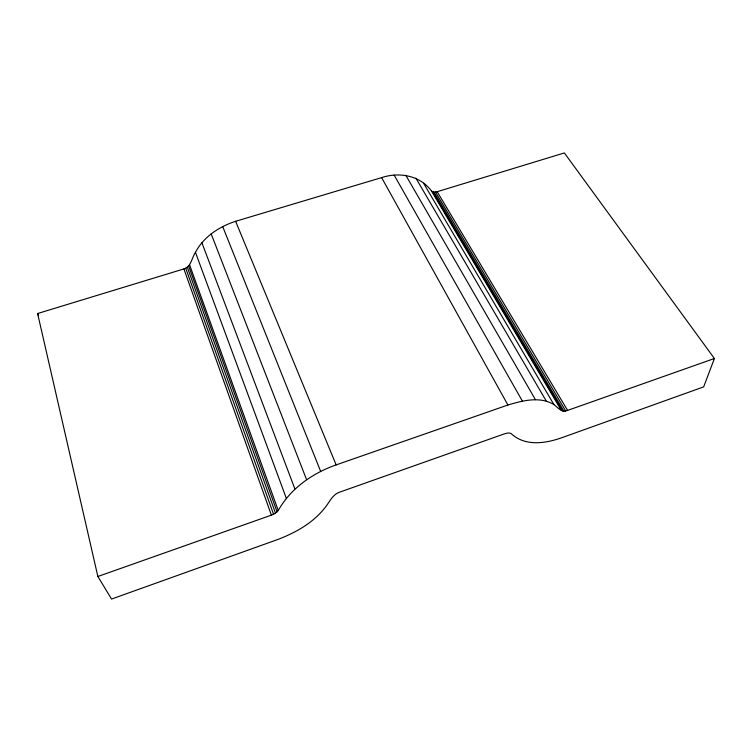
<?xml version="1.0" encoding="UTF-8"?>
<svg xmlns="http://www.w3.org/2000/svg" width="752" height="752" viewBox="0 0 752 752"><rect width="100%" height="100%" fill="white"/><g stroke="black" fill="none" stroke-linecap="round" stroke-linejoin="round"><path stroke-width="1.13" d="M714.4 358.507L703.656 386.895L562.195 437.579C545.717 443.492 525.15 446.707 511.134 433.584C509.104 432.513 506.707 433.143 504.639 433.782L339.913 492.052C332.271 494.384 329.348 502.684 324.544 508.22C312.588 523.242 295.329 532.792 277.648 539.541L111.55 599.062L97.863 576.493L37.6 313.528L183.902 268.925C191.215 266.866 191.788 257.739 195.435 252.324C203.698 236.777 219.189 226.625 235.611 221.295L381.621 177.613C399.246 171.747 419.992 175.442 431.469 190.961C433.03 192.333 435.295 192.239 437.185 191.704L564.357 152.938L714.4 358.507L567.6 410.404C562.045 413.271 557.871 407.537 553.923 404.576C539.88 396.041 522.565 400.656 507.91 405.008L336.153 464.896C312.456 473.196 290.77 488.311 278.259 510.486C276.548 512.751 273.982 514.152 271.378 515.148L97.863 576.493M437.185 191.704L567.6 410.404M435.483 192.051L565.664 410.949M433.904 192.042L563.915 411.147M432.532 191.666L562.458 410.996M431.469 190.961L561.396 410.489M423.602 183.291L553.923 404.576M415.884 178.13L546.178 400.901M405.845 175.319L535.433 399.679M394.151 175.122L522.367 401.06M381.621 177.613L507.91 405.008M37.6 313.528L38.606 315.605M235.611 221.295L336.153 464.896M222.658 226.474L320.672 471.419M211.124 233.759L306.572 479.644M201.837 242.595L294.887 488.941M195.435 252.324L286.437 498.623M189.495 264.61L278.259 510.486M188.602 265.973L277.084 511.821M187.314 267.186L275.476 513.099M185.716 268.191L273.531 514.227M183.902 268.925L271.378 515.148"/></g></svg>
